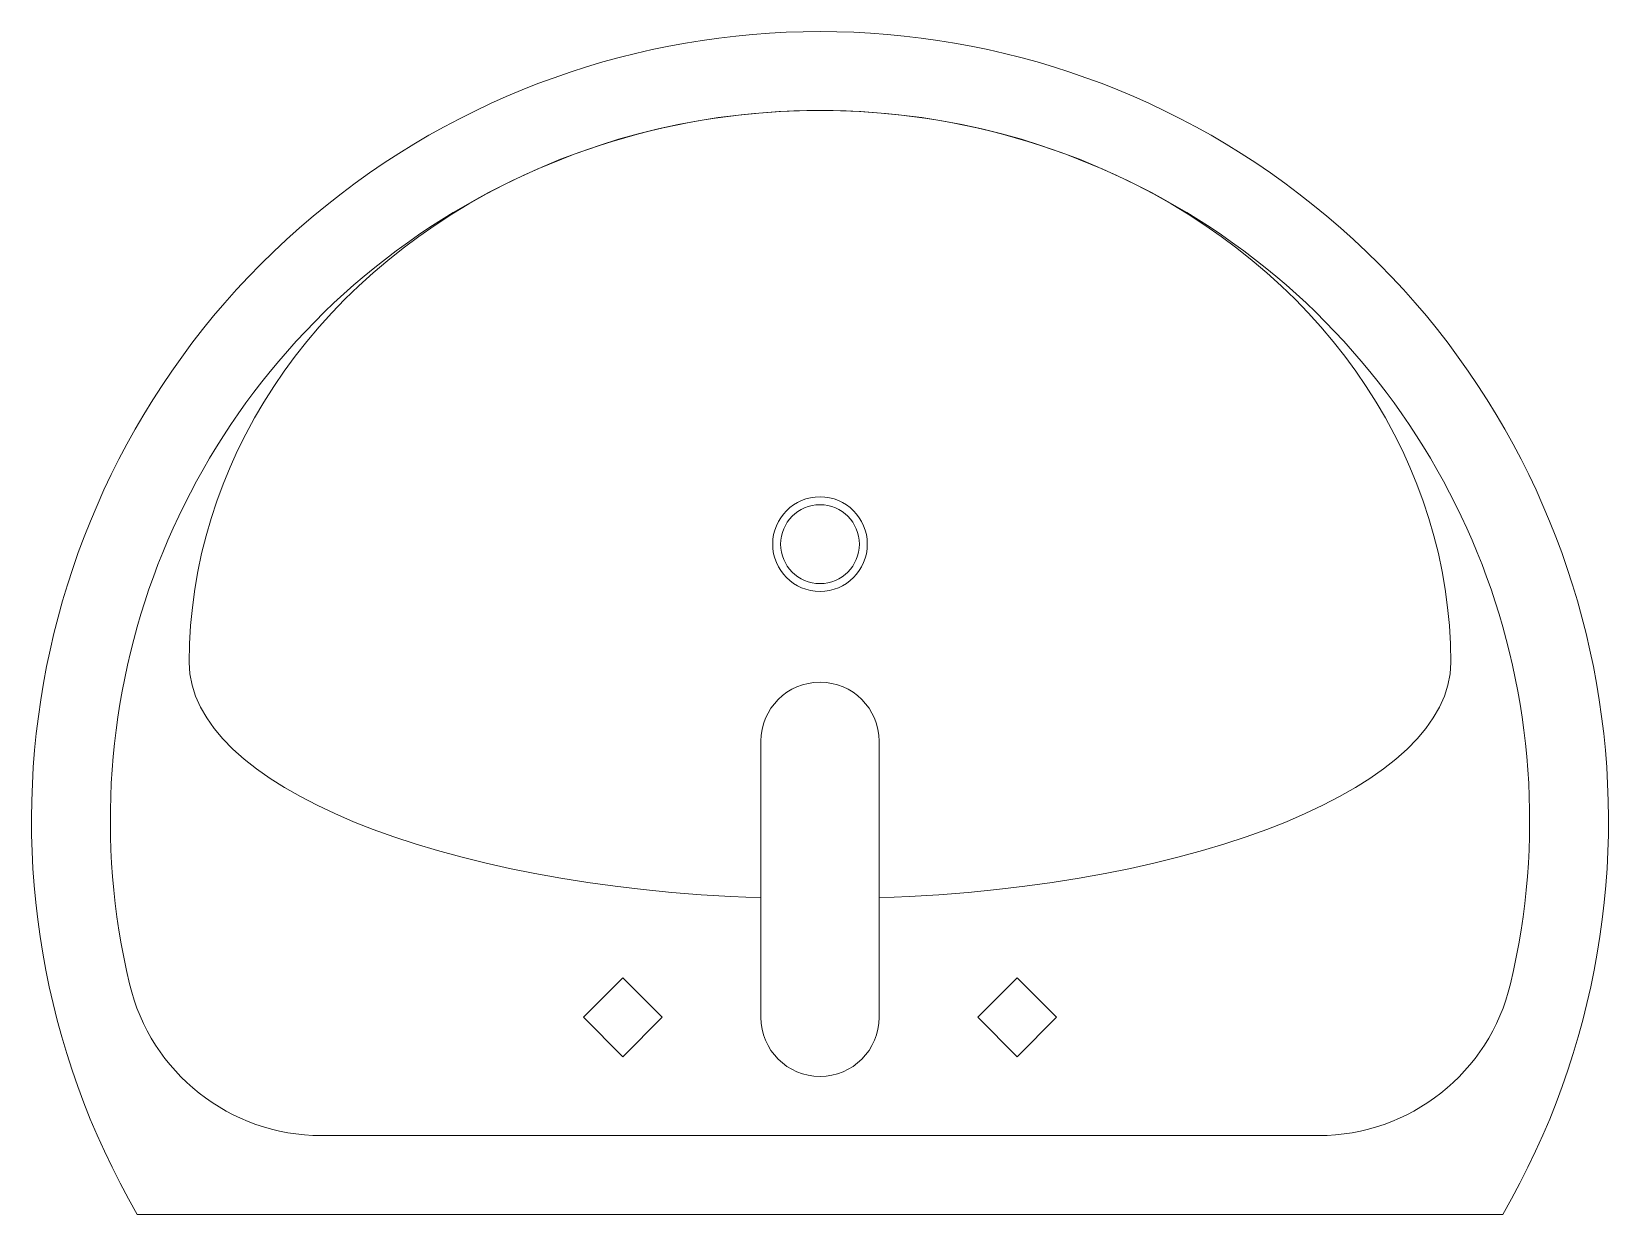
# Model space of a CAD drawing. Header units: metres. Extents: x -0.2 to 0.2, y 0 to 0.3.
import ezdxf

# ---------------------------------------------------------------- set-up
doc = ezdxf.new("R2010")
doc.units = ezdxf.units.M
doc.layers.get('0').update_dxf_attribs({"linetype": 'CONTINUOUS', "lineweight": 0, "true_color": 0xffffff})

msp = doc.modelspace()

# ---------------------------------------------------------------- linework, layer by layer
for p, q in [((-0.0149999999999999, 0.0500000000000007), (-0.0149999999999999, 0.120000000000001)), ((0.0150000000000001, 0.120000000000001), (0.0150000000000001, 0.0500000000000007)), ((-0.0499999999999998, 0.0600000000000005), (-0.0599999999999998, 0.0499999999999999)), ((-0.0399999999999998, 0.0499999999999999), (-0.0499999999999998, 0.0600000000000005)), ((0.0500000000000003, 0.0600000000000005), (0.04, 0.0500000000000007)), ((0.0600000000000005, 0.0500000000000007), (0.0500000000000003, 0.0600000000000005)), ((-0.0599999999999998, 0.0499999999999999), (-0.0499999999999998, 0.0400000000000001)), ((-0.0499999999999998, 0.0400000000000001), (-0.0399999999999998, 0.0499999999999999)), ((0.04, 0.0500000000000007), (0.0500000000000003, 0.0400000000000001)), ((0.0500000000000003, 0.0400000000000001), (0.0600000000000005, 0.0500000000000007)), ((0.1264911064067347, 0.0200000000000006), (-0.1264911064067349, 0.0200000000000004)), ((0.1732050807568868, 0), (-0.1732050807568868, 0))]:
    msp.add_line(p, q)
for radius in [0.012, 0.0100000000000002]:
    msp.add_circle((0, 0.17), radius)
for centre, radius, start, end in [((0, 0.1000000000000006), 0.1999999999999993, 329.9999999999998, 210.00000000000028), ((0, 0.1000000000000006), 0.1799999999999997, 346.65763620291165, 193.34236379708832), ((0, 0.1200000000000001), 0.0150000000000001, 0, 180), ((-0.1264911064067349, 0.0700000000000004), 0.05, 193.34236379708824, 270), ((0.1264911064067347, 0.0700000000000003), 0.05, 270, 346.65763620291176), ((0, 0.0499999999999999), 0.0149999999999999, 180, 0)]:
    msp.add_arc(centre, radius, start, end)
for centre, major_axis, ratio, start_param, end_param in [((0, 0.1400000000000006), (-0.16, 0), 0.8750000000000001, 3.14159, 6.283185307179586), ((0, 0.1399999999999997), (-0.1600000000000001, 0), 0.3749999999999972, 0, 1.4769084516873812), ((0, 0.1399999999999997), (0.1600000000000001, 0), 0.3749999999999972, 4.8062768554922055, 6.283185307179586)]:
    msp.add_ellipse(centre, major_axis=major_axis, ratio=ratio, start_param=start_param, end_param=end_param)

doc.saveas('drawing.dxf')
